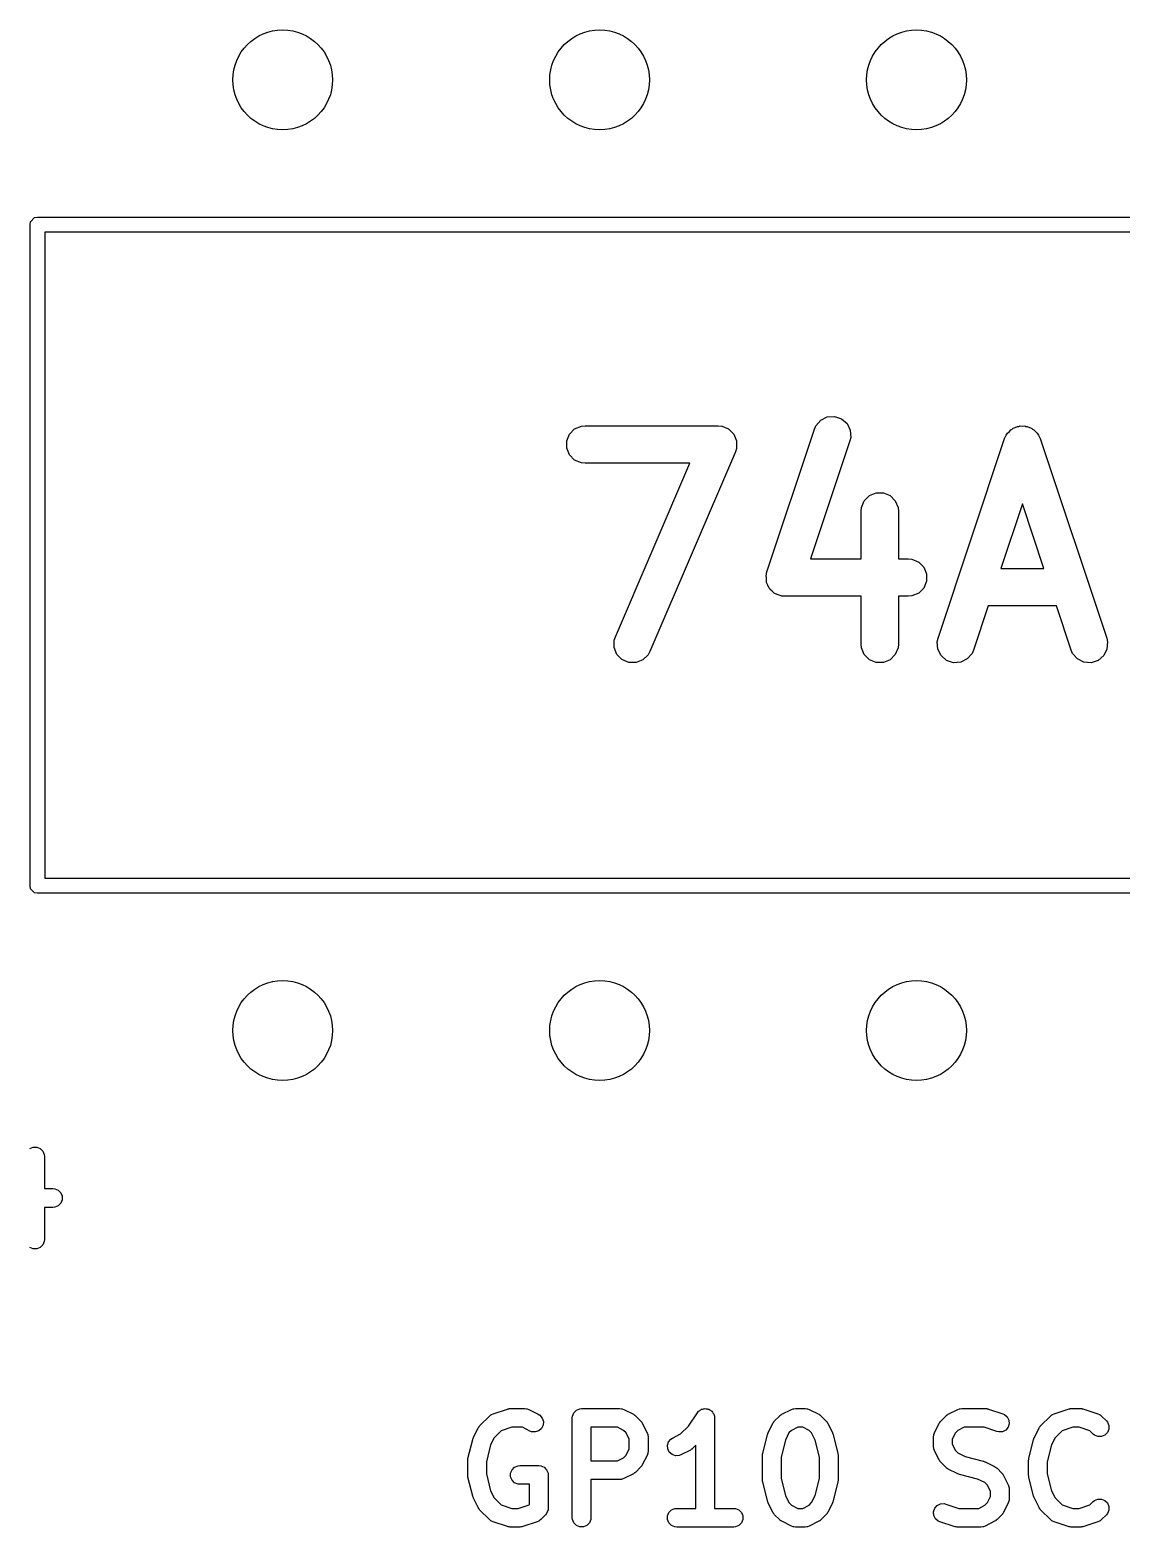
# Model space of a CAD drawing. Extents: x 90.4 to 161.7, y -143.1 to -81.8.
# Drawn here: x 96.38 to 105.13, y -108.16 to -96.16 of the extents above; entities that cross this region are included whole.
import ezdxf

# ---------------------------------------------------------------- set-up
doc = ezdxf.new("R2010")
doc.units = 0
doc.layers.add('BLACK', color=7, linetype='CONTINUOUS')

msp = doc.modelspace()

# ---------------------------------------------------------------- linework, layer by layer
at = {"layer": 'BLACK', "linetype": 'CONTINUOUS'}
for p, q in [((96.388734, -97.697357), (96.421206, -97.664885)), ((96.421206, -97.664885), (96.444167, -97.660318)), ((96.444167, -97.660318), (115.614167, -97.660318)), ((96.384167, -97.720318), (96.388734, -97.697357)), ((96.384167, -103.020318), (96.384167, -97.720318)), ((96.504167, -97.780318), (96.504167, -102.960318)), ((115.554167, -97.780318), (96.504167, -97.780318)), ((100.74916, -99.358649), (100.803232, -99.336251)), ((100.803232, -99.336251), (100.832496, -99.333369)), ((100.832496, -99.333369), (101.899163, -99.333369)), ((101.899163, -99.333369), (101.928427, -99.336251)), ((101.928427, -99.336251), (101.929288, -99.336607)), ((101.929288, -99.336607), (101.930218, -99.336619)), ((101.930218, -99.336619), (101.956279, -99.347788)), ((101.956279, -99.347788), (101.982499, -99.358649)), ((102.671146, -99.359745), (102.683135, -99.332894)), ((102.683135, -99.332894), (102.721482, -99.28868)), ((102.721482, -99.28868), (102.773829, -99.262506)), ((102.773829, -99.262506), (102.83221, -99.258357)), ((102.83221, -99.258357), (102.887734, -99.276865)), ((102.887734, -99.276865), (102.931948, -99.315213)), ((102.931948, -99.315213), (102.958122, -99.36756)), ((104.254877, -99.360077), (104.262974, -99.353055)), ((104.262974, -99.353055), (104.280815, -99.347107)), ((104.280815, -99.347107), (104.297639, -99.338696)), ((104.297639, -99.338696), (104.30833, -99.337936)), ((104.30833, -99.337936), (104.318498, -99.334547)), ((104.318498, -99.334547), (104.337258, -99.33588)), ((104.337258, -99.33588), (104.356019, -99.334547)), ((104.356019, -99.334547), (104.366186, -99.337936)), ((104.366186, -99.337936), (104.376879, -99.338696)), ((104.376879, -99.338696), (104.393702, -99.347107)), ((104.393702, -99.347107), (104.411544, -99.353055)), ((104.411544, -99.353055), (104.41964, -99.360076)), ((100.685378, -99.454105), (100.707776, -99.400033)), ((100.685378, -99.512633), (100.685378, -99.454105)), ((100.707776, -99.400033), (100.74916, -99.358649)), ((101.982499, -99.358649), (101.983157, -99.359307)), ((101.983157, -99.359307), (101.984013, -99.359674)), ((101.984013, -99.359674), (102.003803, -99.379953)), ((102.003803, -99.379953), (102.023883, -99.400033)), ((102.023883, -99.400033), (102.02424, -99.400895)), ((102.02424, -99.400895), (102.02489, -99.401561)), ((102.02489, -99.401561), (102.035408, -99.427856)), ((102.035408, -99.427856), (102.046281, -99.454105)), ((102.046281, -99.454105), (102.046281, -99.455038)), ((102.046281, -99.455038), (102.046626, -99.455901)), ((102.046626, -99.455901), (102.046281, -99.484218)), ((102.290194, -100.502602), (102.671146, -99.359745)), ((102.955751, -99.454613), (102.640609, -100.400036)), ((102.962271, -99.42594), (102.955751, -99.454613)), ((102.958122, -99.36756), (102.962271, -99.42594)), ((103.661623, -101.035935), (104.194956, -99.435935)), ((104.194956, -99.435935), (104.206945, -99.409084)), ((104.206945, -99.409084), (104.213967, -99.400987)), ((104.213967, -99.400987), (104.21876, -99.391402)), ((104.21876, -99.391402), (104.232968, -99.379078)), ((104.232968, -99.379078), (104.245292, -99.36487)), ((104.245292, -99.36487), (104.254877, -99.360077)), ((104.41964, -99.360076), (104.429226, -99.36487)), ((104.429226, -99.36487), (104.441551, -99.379081)), ((104.441551, -99.379081), (104.455758, -99.391403)), ((104.455758, -99.391403), (104.460549, -99.400986)), ((104.460549, -99.400986), (104.467573, -99.409084)), ((104.467573, -99.409084), (104.479562, -99.435935)), ((104.479562, -99.435935), (105.012895, -101.035935)), ((100.707776, -99.566705), (100.685378, -99.512633)), ((100.74916, -99.608089), (100.707776, -99.566705)), ((102.037035, -99.542457), (101.35132, -101.142457)), ((102.045913, -99.514424), (102.037035, -99.542457)), ((102.045924, -99.513494), (102.045913, -99.514424)), ((102.046281, -99.512633), (102.045924, -99.513494)), ((102.046281, -99.484218), (102.046281, -99.512633)), ((100.803232, -99.630487), (100.74916, -99.608089)), ((100.832496, -99.633369), (100.803232, -99.630487)), ((101.671682, -99.633369), (100.832496, -99.633369)), ((101.075576, -101.024281), (101.671682, -99.633369)), ((103.047283, -99.987438), (103.069681, -99.933366)), ((103.069681, -99.933366), (103.111065, -99.891982)), ((103.111065, -99.891982), (103.165137, -99.869584)), ((103.165137, -99.869584), (103.223665, -99.869584)), ((103.223665, -99.869584), (103.277737, -99.891982)), ((103.277737, -99.891982), (103.319121, -99.933366)), ((103.319121, -99.933366), (103.341519, -99.987438)), ((104.337258, -99.957709), (104.16442, -100.476226)), ((104.510097, -100.476226), (104.337258, -99.957709)), ((103.044401, -100.016702), (103.047283, -99.987438)), ((103.044401, -100.400036), (103.044401, -100.016702)), ((103.341519, -99.987438), (103.344401, -100.016702)), ((103.344401, -100.016702), (103.344401, -100.400036)), ((102.640609, -100.400036), (103.044401, -100.400036)), ((103.344401, -100.400036), (103.422973, -100.400036)), ((103.422973, -100.400036), (103.452237, -100.402918)), ((103.452237, -100.402918), (103.506309, -100.425316)), ((103.506309, -100.425316), (103.547693, -100.4667)), ((102.283674, -100.531275), (102.285378, -100.523781)), ((102.285378, -100.555251), (102.283674, -100.531275)), ((102.285378, -100.520772), (102.286895, -100.517109)), ((102.285378, -100.523781), (102.285378, -100.520772)), ((102.285378, -100.5793), (102.285378, -100.555251)), ((102.286895, -100.517109), (102.290194, -100.502602)), ((103.547693, -100.4667), (103.570091, -100.520772)), ((103.570091, -100.520772), (103.570091, -100.5793)), ((104.16442, -100.476226), (104.510097, -100.476226)), ((102.287441, -100.58428), (102.285378, -100.5793)), ((102.287823, -100.589655), (102.287441, -100.58428)), ((102.298573, -100.611156), (102.287823, -100.589655)), ((102.307776, -100.633372), (102.298573, -100.611156)), ((102.311587, -100.637183), (102.307776, -100.633372)), ((102.313997, -100.642003), (102.311587, -100.637183)), ((102.332158, -100.657754), (102.313997, -100.642003)), ((102.34916, -100.674756), (102.332158, -100.657754)), ((102.354139, -100.676818), (102.34916, -100.674756)), ((102.358211, -100.68035), (102.354139, -100.676818)), ((103.506309, -100.674756), (103.452237, -100.697154)), ((103.547693, -100.633372), (103.506309, -100.674756)), ((103.570091, -100.5793), (103.547693, -100.633372)), ((102.381017, -100.687952), (102.358211, -100.68035)), ((102.403232, -100.697154), (102.381017, -100.687952)), ((102.410883, -100.697907), (102.403232, -100.697154)), ((102.413735, -100.698858), (102.410883, -100.697907)), ((102.417684, -100.698577), (102.413735, -100.698858)), ((102.432496, -100.700036), (102.417684, -100.698577)), ((103.044401, -100.700036), (102.432496, -100.700036)), ((103.044401, -101.083369), (103.044401, -100.700036)), ((103.422973, -100.700036), (103.344401, -100.700036)), ((103.344401, -100.700036), (103.344401, -101.083369)), ((103.452237, -100.697154), (103.422973, -100.700036)), ((104.064419, -100.776226), (103.946227, -101.130803)), ((104.610098, -100.776226), (104.064419, -100.776226)), ((104.72829, -101.130803), (104.610098, -100.776226)), ((101.066698, -101.052314), (101.075576, -101.024281)), ((103.655103, -101.064608), (103.661623, -101.035935)), ((105.012895, -101.035935), (105.019414, -101.064609)), ((101.065985, -101.110837), (101.066698, -101.052314)), ((101.08772, -101.165177), (101.065985, -101.110837)), ((101.35132, -101.142457), (101.337143, -101.16822)), ((103.047283, -101.112633), (103.044401, -101.083369)), ((103.069681, -101.166705), (103.047283, -101.112633)), ((103.341519, -101.112633), (103.319121, -101.166705)), ((103.344401, -101.083369), (103.341519, -101.112633)), ((103.659252, -101.122988), (103.655103, -101.064608)), ((103.685426, -101.175336), (103.659252, -101.122988)), ((103.934239, -101.157654), (103.895892, -101.201868)), ((103.946227, -101.130803), (103.934239, -101.157654)), ((104.740278, -101.157654), (104.72829, -101.130803)), ((104.778625, -101.201868), (104.740278, -101.157654)), ((105.015265, -101.122989), (104.989091, -101.175336)), ((105.019414, -101.064609), (105.015265, -101.122989)), ((101.128597, -101.207064), (101.08772, -101.165177)), ((101.182393, -101.230119), (101.128597, -101.207064)), ((101.240916, -101.230832), (101.182393, -101.230119)), ((101.295256, -101.209097), (101.240916, -101.230832)), ((101.337143, -101.16822), (101.295256, -101.209097)), ((103.111065, -101.208089), (103.069681, -101.166705)), ((103.165137, -101.230487), (103.111065, -101.208089)), ((103.223665, -101.230487), (103.165137, -101.230487)), ((103.277737, -101.208089), (103.223665, -101.230487)), ((103.319121, -101.166705), (103.277737, -101.208089)), ((103.72964, -101.213683), (103.685426, -101.175336)), ((103.785164, -101.232191), (103.72964, -101.213683)), ((103.843544, -101.228042), (103.785164, -101.232191)), ((103.895892, -101.201868), (103.843544, -101.228042)), ((104.830972, -101.228042), (104.778625, -101.201868)), ((104.889353, -101.232192), (104.830972, -101.228042)), ((104.944877, -101.213683), (104.889353, -101.232192)), ((104.989091, -101.175336), (104.944877, -101.213683)), ((96.388734, -103.043279), (96.384167, -103.020318)), ((96.421206, -103.075751), (96.388734, -103.043279)), ((96.444167, -103.080318), (96.421206, -103.075751)), ((96.504167, -102.960318), (115.554167, -102.960318)), ((115.614167, -103.080318), (96.444167, -103.080318)), ((96.383293, -105.126753), (96.410329, -105.115554)), ((96.410329, -105.115554), (96.439593, -105.115554)), ((96.439593, -105.115554), (96.466629, -105.126753)), ((96.466629, -105.126753), (96.487321, -105.147445)), ((96.487321, -105.147445), (96.49852, -105.174481)), ((96.49852, -105.174481), (96.499961, -105.189113)), ((96.499961, -105.189113), (96.499961, -105.447446)), ((96.499961, -105.447446), (96.567818, -105.447446)), ((96.567818, -105.447446), (96.58245, -105.448887)), ((96.58245, -105.448887), (96.609486, -105.460086)), ((96.609486, -105.460086), (96.630178, -105.480778)), ((96.567818, -105.597446), (96.499961, -105.597446)), ((96.499961, -105.597446), (96.499961, -105.85578)), ((96.58245, -105.596005), (96.567818, -105.597446)), ((96.609486, -105.584806), (96.58245, -105.596005)), ((96.630178, -105.564114), (96.609486, -105.584806)), ((96.630178, -105.480778), (96.641377, -105.507814)), ((96.641377, -105.537078), (96.630178, -105.564114)), ((96.641377, -105.507814), (96.641377, -105.537078)), ((96.410329, -105.929339), (96.383293, -105.91814)), ((96.439593, -105.929339), (96.410329, -105.929339)), ((96.466629, -105.91814), (96.439593, -105.929339)), ((96.487321, -105.897448), (96.466629, -105.91814)), ((96.49852, -105.870412), (96.487321, -105.897448)), ((96.499961, -105.85578), (96.49852, -105.870412)), ((99.990121, -107.3463), (100.066311, -107.27011)), ((100.066311, -107.27011), (100.077676, -107.260782)), ((100.077676, -107.260782), (100.080168, -107.259749)), ((100.080168, -107.259749), (100.082202, -107.257986)), ((100.082202, -107.257986), (100.095627, -107.251992)), ((100.095627, -107.251992), (100.209913, -107.213897)), ((100.209913, -107.213897), (100.217166, -107.212247)), ((100.217166, -107.212247), (100.218998, -107.211489)), ((100.218998, -107.211489), (100.221652, -107.211227)), ((100.221652, -107.211227), (100.22425, -107.210637)), ((100.22425, -107.210637), (100.226224, -107.210777)), ((100.226224, -107.210777), (100.23363, -107.210048)), ((100.23363, -107.210048), (100.347916, -107.210048)), ((100.347916, -107.210048), (100.362548, -107.211489)), ((100.362548, -107.211489), (100.365037, -107.21252)), ((100.365037, -107.21252), (100.367725, -107.212711)), ((100.367725, -107.212711), (100.381457, -107.217966)), ((100.381457, -107.217966), (100.457647, -107.256061)), ((100.457647, -107.256061), (100.47009, -107.263893)), ((100.47009, -107.263893), (100.489263, -107.286001)), ((100.730059, -107.285048), (100.7315, -107.270416)), ((100.7315, -107.270416), (100.742699, -107.24338)), ((100.742699, -107.24338), (100.763391, -107.222688)), ((100.763391, -107.222688), (100.790427, -107.211489)), ((100.790427, -107.211489), (100.805059, -107.210048)), ((100.805059, -107.210048), (101.109821, -107.210048)), ((101.109821, -107.210048), (101.124453, -107.211489)), ((101.124453, -107.211489), (101.126942, -107.21252)), ((101.126942, -107.21252), (101.12963, -107.212711)), ((101.12963, -107.212711), (101.143362, -107.217966)), ((101.143362, -107.217966), (101.219552, -107.256061)), ((101.219552, -107.256061), (101.225851, -107.260025)), ((101.225851, -107.260025), (101.227679, -107.260783)), ((101.227679, -107.260783), (101.229735, -107.262471)), ((101.229735, -107.262471), (101.231995, -107.263893)), ((101.231995, -107.263893), (101.233294, -107.265391)), ((101.233294, -107.265391), (101.239044, -107.27011)), ((101.239044, -107.27011), (101.277139, -107.308205)), ((101.661058, -107.351553), (101.733131, -107.243445)), ((101.733131, -107.243445), (101.733165, -107.243402)), ((101.733165, -107.243402), (101.733175, -107.24338)), ((101.733175, -107.24338), (101.733226, -107.243328)), ((101.733226, -107.243328), (101.742447, -107.23207)), ((101.742447, -107.23207), (101.748616, -107.227938)), ((101.748616, -107.227938), (101.753867, -107.222688)), ((101.753867, -107.222688), (101.760656, -107.219875)), ((101.760656, -107.219875), (101.766762, -107.215787)), ((101.766762, -107.215787), (101.774042, -107.21433)), ((101.774042, -107.21433), (101.780903, -107.211489)), ((101.780903, -107.211489), (101.788252, -107.211489)), ((101.788252, -107.211489), (101.795457, -107.210048)), ((101.795457, -107.210048), (101.802741, -107.211489)), ((101.802741, -107.211489), (101.810167, -107.211489)), ((101.810167, -107.211489), (101.816955, -107.2143)), ((101.816955, -107.2143), (101.824164, -107.215727)), ((101.824164, -107.215727), (101.830342, -107.219846)), ((101.830342, -107.219846), (101.837203, -107.222688)), ((101.837203, -107.222688), (101.842398, -107.227883)), ((101.842398, -107.227883), (101.848513, -107.23196)), ((101.848513, -107.23196), (101.852644, -107.238129)), ((101.852644, -107.238129), (101.857895, -107.24338)), ((101.857895, -107.24338), (101.860707, -107.250169)), ((101.860707, -107.250169), (101.864796, -107.256275)), ((101.864796, -107.256275), (101.866252, -107.263555)), ((101.866252, -107.263555), (101.869094, -107.270416)), ((101.869094, -107.270416), (101.870519, -107.284894)), ((102.352026, -107.308205), (102.390121, -107.27011)), ((102.390121, -107.27011), (102.39587, -107.265391)), ((102.39587, -107.265391), (102.39717, -107.263893)), ((102.39717, -107.263893), (102.399429, -107.262471)), ((102.399429, -107.262471), (102.401486, -107.260783)), ((102.401486, -107.260783), (102.403313, -107.260025)), ((102.403313, -107.260025), (102.409613, -107.256061)), ((102.409613, -107.256061), (102.485804, -107.217966)), ((102.485804, -107.217966), (102.499536, -107.212711)), ((102.499536, -107.212711), (102.502223, -107.21252)), ((102.502223, -107.21252), (102.504713, -107.211489)), ((102.504713, -107.211489), (102.519345, -107.210048)), ((102.519345, -107.210048), (102.595535, -107.210048)), ((102.595535, -107.210048), (102.610167, -107.211489)), ((102.610167, -107.211489), (102.612656, -107.21252)), ((102.612656, -107.21252), (102.615344, -107.212711)), ((102.615344, -107.212711), (102.629076, -107.217966)), ((102.629076, -107.217966), (102.705267, -107.256061)), ((102.705267, -107.256061), (102.711566, -107.260025)), ((102.711566, -107.260025), (102.713394, -107.260783)), ((102.713394, -107.260783), (102.71545, -107.262471)), ((102.71545, -107.262471), (102.71771, -107.263893)), ((102.71771, -107.263893), (102.719009, -107.265391)), ((102.719009, -107.265391), (102.724759, -107.27011)), ((102.724759, -107.27011), (102.762854, -107.308205)), ((103.68536, -107.308205), (103.723455, -107.27011)), ((103.723455, -107.27011), (103.729204, -107.265391)), ((103.729204, -107.265391), (103.730504, -107.263893)), ((103.730504, -107.263893), (103.732763, -107.262471)), ((103.732763, -107.262471), (103.73482, -107.260783)), ((103.73482, -107.260783), (103.736647, -107.260025)), ((103.736647, -107.260025), (103.742947, -107.256061)), ((103.742947, -107.256061), (103.819137, -107.217966)), ((103.819137, -107.217966), (103.832869, -107.212711)), ((103.832869, -107.212711), (103.835556, -107.21252)), ((103.835556, -107.21252), (103.838046, -107.211489)), ((103.838046, -107.211489), (103.852678, -107.210048)), ((103.852678, -107.210048), (104.043155, -107.210048)), ((104.043155, -107.210048), (104.05056, -107.210777)), ((104.05056, -107.210777), (104.052535, -107.210637)), ((104.052535, -107.210637), (104.055132, -107.211227)), ((104.055132, -107.211227), (104.057787, -107.211489)), ((104.057787, -107.211489), (104.059618, -107.212247)), ((104.059618, -107.212247), (104.066872, -107.213897)), ((104.066872, -107.213897), (104.181157, -107.251992)), ((104.181157, -107.251992), (104.194583, -107.257986)), ((104.194583, -107.257986), (104.21669, -107.27716)), ((104.21669, -107.27716), (104.229776, -107.303333)), ((104.48536, -107.3463), (104.56155, -107.27011)), ((104.56155, -107.27011), (104.572915, -107.260782)), ((104.572915, -107.260782), (104.575407, -107.259749)), ((104.575407, -107.259749), (104.577441, -107.257986)), ((104.577441, -107.257986), (104.590866, -107.251992)), ((104.590866, -107.251992), (104.705152, -107.213897)), ((104.705152, -107.213897), (104.712405, -107.212247)), ((104.712405, -107.212247), (104.714237, -107.211489)), ((104.714237, -107.211489), (104.716891, -107.211227)), ((104.716891, -107.211227), (104.719489, -107.210637)), ((104.719489, -107.210637), (104.721463, -107.210777)), ((104.721463, -107.210777), (104.728869, -107.210048)), ((104.728869, -107.210048), (104.80506, -107.210048)), ((104.80506, -107.210048), (104.812465, -107.210777)), ((104.812465, -107.210777), (104.81444, -107.210637)), ((104.81444, -107.210637), (104.817037, -107.211227)), ((104.817037, -107.211227), (104.819692, -107.211489)), ((104.819692, -107.211489), (104.821523, -107.212247)), ((104.821523, -107.212247), (104.828777, -107.213897)), ((104.828777, -107.213897), (104.943062, -107.251992)), ((104.943062, -107.251992), (104.956488, -107.257986)), ((104.956488, -107.257986), (104.958523, -107.259751)), ((104.958523, -107.259751), (104.961012, -107.260782)), ((104.961012, -107.260782), (104.972377, -107.270109)), ((104.972377, -107.270109), (105.010473, -107.308204)), ((99.937977, -107.441983), (99.976072, -107.365792)), ((99.976072, -107.365792), (99.980036, -107.359492)), ((99.980036, -107.359492), (99.980794, -107.357665)), ((99.980794, -107.357665), (99.982482, -107.355608)), ((99.982482, -107.355608), (99.983904, -107.353349)), ((99.983904, -107.353349), (99.985402, -107.352049)), ((99.985402, -107.352049), (99.990121, -107.3463)), ((100.159857, -107.388695), (100.104793, -107.443759)), ((100.2458, -107.360048), (100.159857, -107.388695)), ((100.330211, -107.360048), (100.2458, -107.360048)), ((100.390565, -107.390225), (100.330211, -107.360048)), ((100.404297, -107.39548), (100.390565, -107.390225)), ((100.433487, -107.397554), (100.404297, -107.39548)), ((100.461248, -107.3883), (100.433487, -107.397554)), ((100.483356, -107.369127), (100.461248, -107.3883)), ((100.496443, -107.342952), (100.483356, -107.369127)), ((100.489263, -107.286001), (100.498517, -107.313762)), ((100.498517, -107.313762), (100.496443, -107.342952)), ((100.730059, -108.085048), (100.730059, -107.285048)), ((101.092116, -107.360048), (100.880059, -107.360048)), ((100.880059, -107.360048), (100.880059, -107.629095)), ((101.141584, -107.384782), (101.092116, -107.360048)), ((101.162467, -107.405665), (101.141584, -107.384782)), ((101.277139, -107.308205), (101.281859, -107.313957)), ((101.281859, -107.313957), (101.283355, -107.315254)), ((101.283355, -107.315254), (101.284774, -107.317508)), ((101.284774, -107.317508), (101.286466, -107.31957)), ((101.286466, -107.31957), (101.287224, -107.3214)), ((101.287224, -107.3214), (101.291188, -107.327697)), ((101.291188, -107.327697), (101.329284, -107.403887)), ((101.598726, -107.413884), (101.661058, -107.351553)), ((101.870519, -107.284894), (101.870535, -107.28497)), ((101.870535, -107.28497), (101.870529, -107.284995)), ((101.870529, -107.284995), (101.870535, -107.285048)), ((101.870535, -107.285048), (101.870535, -108.010048)), ((102.299882, -107.403888), (102.337977, -107.327697)), ((102.337977, -107.327697), (102.341941, -107.321397)), ((102.341941, -107.321397), (102.342699, -107.31957)), ((102.342699, -107.31957), (102.344387, -107.317513)), ((102.344387, -107.317513), (102.345809, -107.315254)), ((102.345809, -107.315254), (102.347307, -107.313954)), ((102.347307, -107.313954), (102.352026, -107.308205)), ((102.48758, -107.384782), (102.466698, -107.405664)), ((102.53705, -107.360048), (102.48758, -107.384782)), ((102.57783, -107.360048), (102.53705, -107.360048)), ((102.627299, -107.384782), (102.57783, -107.360048)), ((102.648181, -107.405664), (102.627299, -107.384782)), ((102.762854, -107.308205), (102.767572, -107.313954)), ((102.767572, -107.313954), (102.769071, -107.315254)), ((102.769071, -107.315254), (102.770492, -107.317513)), ((102.770492, -107.317513), (102.772181, -107.31957)), ((102.772181, -107.31957), (102.772938, -107.321397)), ((102.772938, -107.321397), (102.776903, -107.327697)), ((102.776903, -107.327697), (102.814998, -107.403888)), ((103.633215, -107.403888), (103.671311, -107.327697)), ((103.671311, -107.327697), (103.675274, -107.3214)), ((103.675274, -107.3214), (103.676033, -107.31957)), ((103.676033, -107.31957), (103.677724, -107.317508)), ((103.677724, -107.317508), (103.679144, -107.315254)), ((103.679144, -107.315254), (103.680639, -107.313957)), ((103.680639, -107.313957), (103.68536, -107.308205)), ((103.820915, -107.384782), (103.800032, -107.405664)), ((103.870383, -107.360048), (103.820915, -107.384782)), ((104.030985, -107.360048), (103.870383, -107.360048)), ((104.133723, -107.394294), (104.030985, -107.360048)), ((104.14806, -107.397554), (104.133723, -107.394294)), ((104.17725, -107.395479), (104.14806, -107.397554)), ((104.203423, -107.382393), (104.17725, -107.395479)), ((104.222597, -107.360286), (104.203423, -107.382393)), ((104.231851, -107.332523), (104.222597, -107.360286)), ((104.229776, -107.303333), (104.231851, -107.332523)), ((104.433216, -107.441983), (104.471311, -107.365792)), ((104.471311, -107.365792), (104.475275, -107.359492)), ((104.475275, -107.359492), (104.476033, -107.357665)), ((104.476033, -107.357665), (104.477721, -107.355608)), ((104.477721, -107.355608), (104.479143, -107.353349)), ((104.479143, -107.353349), (104.480641, -107.352049)), ((104.480641, -107.352049), (104.48536, -107.3463)), ((104.655096, -107.388695), (104.600032, -107.443759)), ((104.741039, -107.360048), (104.655096, -107.388695)), ((104.79289, -107.360048), (104.741039, -107.360048)), ((104.878831, -107.388695), (104.79289, -107.360048)), ((104.904409, -107.414272), (104.878831, -107.388695)), ((105.010473, -107.308204), (105.019801, -107.319569)), ((105.019801, -107.319569), (105.031, -107.346605)), ((105.031, -107.375868), (105.019802, -107.402905)), ((105.031, -107.346605), (105.031, -107.375868)), ((99.894202, -107.609714), (99.932298, -107.457333)), ((99.932298, -107.457333), (99.932683, -107.456253)), ((99.932683, -107.456253), (99.932722, -107.455715)), ((99.932722, -107.455715), (99.935046, -107.449639)), ((99.935046, -107.449639), (99.937245, -107.443488)), ((99.937245, -107.443488), (99.937567, -107.443052)), ((99.937567, -107.443052), (99.937977, -107.441983)), ((100.075823, -107.501699), (100.041963, -107.63714)), ((100.104793, -107.443759), (100.075823, -107.501699)), ((101.187202, -107.455134), (101.162467, -107.405665)), ((101.187202, -107.534008), (101.187202, -107.455134)), ((101.329284, -107.403887), (101.334539, -107.417619)), ((101.334539, -107.417619), (101.33473, -107.420308)), ((101.33473, -107.420308), (101.335761, -107.422797)), ((101.335761, -107.422797), (101.337202, -107.437429)), ((101.337202, -107.437429), (101.337202, -107.551714)), ((101.492552, -107.504238), (101.501806, -107.476477)), ((101.494626, -107.533428), (101.492552, -107.504238)), ((101.501806, -107.476477), (101.520979, -107.454369)), ((101.520979, -107.454369), (101.533422, -107.446537)), ((101.533422, -107.446537), (101.598726, -107.413884)), ((101.720535, -107.504208), (101.696187, -107.528557)), ((101.720535, -108.010048), (101.720535, -107.504208)), ((102.256107, -107.571619), (102.294203, -107.419238)), ((102.294203, -107.419238), (102.294588, -107.418158)), ((102.294588, -107.418158), (102.294627, -107.41762)), ((102.294627, -107.41762), (102.296951, -107.411544)), ((102.296951, -107.411544), (102.29915, -107.405393)), ((102.29915, -107.405393), (102.299472, -107.404957)), ((102.299472, -107.404957), (102.299882, -107.403888)), ((102.437728, -107.463604), (102.403868, -107.599045)), ((102.466698, -107.405664), (102.437728, -107.463604)), ((102.677151, -107.463604), (102.648181, -107.405664)), ((102.711011, -107.599043), (102.677151, -107.463604)), ((102.814998, -107.403888), (102.815407, -107.404957)), ((102.815407, -107.404957), (102.81573, -107.405393)), ((102.81573, -107.405393), (102.817925, -107.411538)), ((102.817925, -107.411538), (102.820253, -107.41762)), ((102.820253, -107.41762), (102.820291, -107.418159)), ((102.820291, -107.418159), (102.820677, -107.419239)), ((102.820677, -107.419239), (102.858772, -107.57162)), ((103.625297, -107.437429), (103.626738, -107.422797)), ((103.625297, -107.513619), (103.625297, -107.437429)), ((103.626738, -107.528251), (103.625297, -107.513619)), ((103.626738, -107.422797), (103.627768, -107.420308)), ((103.627768, -107.420308), (103.62796, -107.417619)), ((103.62796, -107.417619), (103.633215, -107.403888)), ((103.800032, -107.405664), (103.775297, -107.455134)), ((103.775297, -107.455134), (103.775297, -107.495913)), ((103.775297, -107.495913), (103.800032, -107.545383)), ((104.389441, -107.609714), (104.427537, -107.457333)), ((104.427537, -107.457333), (104.427922, -107.456253)), ((104.427922, -107.456253), (104.427961, -107.455715)), ((104.427961, -107.455715), (104.430285, -107.449639)), ((104.430285, -107.449639), (104.432484, -107.443488)), ((104.432484, -107.443488), (104.432806, -107.443052)), ((104.432806, -107.443052), (104.433216, -107.441983)), ((104.571062, -107.501699), (104.537202, -107.63714)), ((104.600032, -107.443759), (104.571062, -107.501699)), ((104.915774, -107.423599), (104.904409, -107.414272)), ((104.94281, -107.434797), (104.915774, -107.423599)), ((104.972073, -107.434797), (104.94281, -107.434797)), ((104.999109, -107.423598), (104.972073, -107.434797)), ((105.019802, -107.402905), (104.999109, -107.423598)), ((99.891963, -107.627905), (99.892214, -107.625351)), ((99.891963, -107.742191), (99.891963, -107.627905)), ((99.892052, -107.624259), (99.892861, -107.618784)), ((99.892214, -107.625351), (99.892052, -107.624259)), ((99.892861, -107.618784), (99.893404, -107.613273)), ((99.893404, -107.613273), (99.893826, -107.612252)), ((99.893826, -107.612252), (99.894202, -107.609714)), ((100.041963, -107.63714), (100.041963, -107.732955)), ((100.880059, -107.629095), (101.092116, -107.629095)), ((101.092116, -107.629095), (101.141584, -107.604361)), ((101.141584, -107.604361), (101.162467, -107.583477)), ((101.162467, -107.583477), (101.187202, -107.534008)), ((101.329284, -107.585256), (101.291188, -107.661446)), ((101.334539, -107.571524), (101.329284, -107.585256)), ((101.33473, -107.568834), (101.334539, -107.571524)), ((101.335761, -107.566346), (101.33473, -107.568834)), ((101.337202, -107.551714), (101.335761, -107.566346)), ((101.507713, -107.559603), (101.494626, -107.533428)), ((101.529821, -107.578776), (101.507713, -107.559603)), ((101.557582, -107.58803), (101.529821, -107.578776)), ((101.586772, -107.585956), (101.557582, -107.58803)), ((101.600504, -107.580701), (101.586772, -107.585956)), ((101.676695, -107.542606), (101.600504, -107.580701)), ((101.682994, -107.538641), (101.676695, -107.542606)), ((101.684822, -107.537884), (101.682994, -107.538641)), ((101.686878, -107.536195), (101.684822, -107.537884)), ((101.689138, -107.534774), (101.686878, -107.536195)), ((101.690437, -107.533275), (101.689138, -107.534774)), ((101.696187, -107.528557), (101.690437, -107.533275)), ((102.253868, -107.58981), (102.254119, -107.587256)), ((102.253868, -107.780286), (102.253868, -107.58981)), ((102.253957, -107.586164), (102.254766, -107.580689)), ((102.254119, -107.587256), (102.253957, -107.586164)), ((102.254766, -107.580689), (102.255309, -107.575178)), ((102.255309, -107.575178), (102.255731, -107.574157)), ((102.255731, -107.574157), (102.256107, -107.571619)), ((102.403868, -107.599045), (102.403868, -107.77105)), ((102.711011, -107.771052), (102.711011, -107.599043)), ((102.858772, -107.57162), (102.859147, -107.574157)), ((102.859147, -107.574157), (102.85957, -107.575178)), ((102.85957, -107.575178), (102.860111, -107.58068)), ((102.860111, -107.58068), (102.860923, -107.586165)), ((102.860923, -107.586165), (102.860759, -107.58726)), ((102.860759, -107.58726), (102.861011, -107.58981)), ((102.861011, -107.58981), (102.861011, -107.780286)), ((103.627768, -107.530739), (103.626738, -107.528251)), ((103.62796, -107.533429), (103.627768, -107.530739)), ((103.633215, -107.54716), (103.62796, -107.533429)), ((103.671311, -107.623351), (103.633215, -107.54716)), ((103.675274, -107.629647), (103.671311, -107.623351)), ((103.676033, -107.631478), (103.675274, -107.629647)), ((103.677724, -107.633539), (103.676033, -107.631478)), ((103.679144, -107.635794), (103.677724, -107.633539)), ((103.680639, -107.63709), (103.679144, -107.635794)), ((103.68536, -107.642843), (103.680639, -107.63709)), ((103.800032, -107.545383), (103.820915, -107.566266)), ((103.820915, -107.566266), (103.878853, -107.595235)), ((103.878853, -107.595235), (104.023249, -107.631334)), ((104.023249, -107.631334), (104.024328, -107.631719)), ((104.024328, -107.631719), (104.024869, -107.631758)), ((104.024869, -107.631758), (104.030958, -107.634088)), ((104.030958, -107.634088), (104.037095, -107.636281)), ((104.037095, -107.636281), (104.03753, -107.636603)), ((104.03753, -107.636603), (104.0386, -107.637013)), ((104.0386, -107.637013), (104.114791, -107.675109)), ((104.387202, -107.627905), (104.387453, -107.625351)), ((104.387202, -107.742191), (104.387202, -107.627905)), ((104.387291, -107.624259), (104.3881, -107.618784)), ((104.387453, -107.625351), (104.387291, -107.624259)), ((104.3881, -107.618784), (104.388643, -107.613273)), ((104.388643, -107.613273), (104.389065, -107.612252)), ((104.389065, -107.612252), (104.389441, -107.609714)), ((104.537202, -107.63714), (104.537202, -107.732955)), ((99.892214, -107.744744), (99.891963, -107.742191)), ((99.892052, -107.745837), (99.892214, -107.744744)), ((99.892861, -107.751311), (99.892052, -107.745837)), ((99.893404, -107.756823), (99.892861, -107.751311)), ((99.893826, -107.757843), (99.893404, -107.756823)), ((100.041963, -107.732955), (100.075823, -107.868395)), ((100.236262, -107.727559), (100.247461, -107.700523)), ((100.236262, -107.756823), (100.236262, -107.727559)), ((100.247461, -107.783859), (100.236262, -107.756823)), ((100.247461, -107.700523), (100.268153, -107.679831)), ((100.268153, -107.679831), (100.295189, -107.668632)), ((100.295189, -107.668632), (100.309821, -107.667191)), ((100.309821, -107.667191), (100.462202, -107.667191)), ((100.462202, -107.667191), (100.476834, -107.668632)), ((100.476834, -107.668632), (100.50387, -107.679831)), ((100.50387, -107.679831), (100.524562, -107.700523)), ((100.524562, -107.700523), (100.535761, -107.727559)), ((100.535761, -107.727559), (100.537202, -107.742191)), ((100.537202, -107.742191), (100.537202, -108.008857)), ((101.219552, -107.733082), (101.143362, -107.771177)), ((101.225851, -107.729117), (101.219552, -107.733082)), ((101.227679, -107.72836), (101.225851, -107.729117)), ((101.229735, -107.726671), (101.227679, -107.72836)), ((101.231995, -107.72525), (101.229735, -107.726671)), ((101.233294, -107.723751), (101.231995, -107.72525)), ((101.239044, -107.719033), (101.233294, -107.723751)), ((101.277139, -107.680938), (101.239044, -107.719033)), ((101.281859, -107.675185), (101.277139, -107.680938)), ((101.283355, -107.673889), (101.281859, -107.675185)), ((101.284774, -107.671634), (101.283355, -107.673889)), ((101.286466, -107.669573), (101.284774, -107.671634)), ((101.287224, -107.667742), (101.286466, -107.669573)), ((101.291188, -107.661446), (101.287224, -107.667742)), ((103.723455, -107.680938), (103.68536, -107.642843)), ((103.729204, -107.685656), (103.723455, -107.680938)), ((103.730504, -107.687155), (103.729204, -107.685656)), ((103.732763, -107.688576), (103.730504, -107.687155)), ((103.73482, -107.690265), (103.732763, -107.688576)), ((103.736647, -107.691022), (103.73482, -107.690265)), ((103.742947, -107.694987), (103.736647, -107.691022)), ((103.819137, -107.733082), (103.742947, -107.694987)), ((103.820206, -107.733491), (103.819137, -107.733082)), ((103.820642, -107.733814), (103.820206, -107.733491)), ((103.826787, -107.736009), (103.820642, -107.733814)), ((103.832869, -107.738337), (103.826787, -107.736009)), ((103.833408, -107.738375), (103.832869, -107.738337)), ((103.834488, -107.738761), (103.833408, -107.738375)), ((103.978882, -107.774859), (103.834488, -107.738761)), ((104.114791, -107.675109), (104.121087, -107.679072)), ((104.121087, -107.679072), (104.122918, -107.679831)), ((104.122918, -107.679831), (104.124979, -107.681522)), ((104.124979, -107.681522), (104.127234, -107.682942)), ((104.127234, -107.682942), (104.12853, -107.684437)), ((104.12853, -107.684437), (104.134283, -107.689158)), ((104.134283, -107.689158), (104.172378, -107.727253)), ((104.172378, -107.727253), (104.177096, -107.733002)), ((104.177096, -107.733002), (104.178595, -107.734302)), ((104.178595, -107.734302), (104.180016, -107.736561)), ((104.180016, -107.736561), (104.181705, -107.738618)), ((104.181705, -107.738618), (104.182462, -107.740445)), ((104.182462, -107.740445), (104.186427, -107.746745)), ((104.186427, -107.746745), (104.224522, -107.822935)), ((104.387453, -107.744744), (104.387202, -107.742191)), ((104.387291, -107.745837), (104.387453, -107.744744)), ((104.3881, -107.751311), (104.387291, -107.745837)), ((104.388643, -107.756823), (104.3881, -107.751311)), ((104.389065, -107.757843), (104.388643, -107.756823)), ((104.537202, -107.732955), (104.571062, -107.868395)), ((99.894202, -107.760382), (99.893826, -107.757843)), ((99.932298, -107.912763), (99.894202, -107.760382)), ((100.075823, -107.868395), (100.104793, -107.926335)), ((100.268153, -107.804551), (100.247461, -107.783859)), ((100.295189, -107.81575), (100.268153, -107.804551)), ((100.309821, -107.817191), (100.295189, -107.81575)), ((100.387202, -107.817191), (100.309821, -107.817191)), ((100.387202, -107.977791), (100.387202, -107.817191)), ((101.109821, -107.779095), (100.880059, -107.779095)), ((100.880059, -107.779095), (100.880059, -108.085048)), ((101.124453, -107.777654), (101.109821, -107.779095)), ((101.126942, -107.776622), (101.124453, -107.777654)), ((101.12963, -107.776432), (101.126942, -107.776622)), ((101.143362, -107.771177), (101.12963, -107.776432)), ((102.254119, -107.782839), (102.253868, -107.780286)), ((102.253957, -107.783932), (102.254119, -107.782839)), ((102.254766, -107.789406), (102.253957, -107.783932)), ((102.255309, -107.794918), (102.254766, -107.789406)), ((102.255731, -107.795938), (102.255309, -107.794918)), ((102.256107, -107.798477), (102.255731, -107.795938)), ((102.294203, -107.950858), (102.256107, -107.798477)), ((102.403868, -107.77105), (102.437728, -107.90649)), ((102.677151, -107.906491), (102.711011, -107.771052)), ((102.858772, -107.798476), (102.820677, -107.950857)), ((102.859147, -107.795938), (102.858772, -107.798476)), ((102.85957, -107.794918), (102.859147, -107.795938)), ((102.860111, -107.789415), (102.85957, -107.794918)), ((102.860923, -107.783931), (102.860111, -107.789415)), ((102.861011, -107.780286), (102.860759, -107.782835)), ((102.860759, -107.782835), (102.860923, -107.783931)), ((104.036823, -107.80383), (103.978882, -107.774859)), ((104.057706, -107.824713), (104.036823, -107.80383)), ((104.08244, -107.874181), (104.057706, -107.824713)), ((104.08244, -107.914962), (104.08244, -107.874181)), ((104.224522, -107.822935), (104.229777, -107.836667)), ((104.229777, -107.836667), (104.229967, -107.839354)), ((104.229967, -107.839354), (104.230999, -107.841844)), ((104.230999, -107.841844), (104.23244, -107.856476)), ((104.23244, -107.856476), (104.23244, -107.932667)), ((104.389441, -107.760382), (104.389065, -107.757843)), ((104.427537, -107.912763), (104.389441, -107.760382)), ((104.571062, -107.868395), (104.600032, -107.926335)), ((99.932683, -107.913842), (99.932298, -107.912763)), ((99.932722, -107.914381), (99.932683, -107.913842)), ((99.935046, -107.920456), (99.932722, -107.914381)), ((99.937245, -107.926608), (99.935046, -107.920456)), ((99.937567, -107.927043), (99.937245, -107.926608)), ((99.937977, -107.928113), (99.937567, -107.927043)), ((99.976072, -108.004303), (99.937977, -107.928113)), ((100.104793, -107.926335), (100.159858, -107.981401)), ((100.159858, -107.981401), (100.2458, -108.010048)), ((100.297651, -108.010048), (100.383592, -107.981401)), ((100.383592, -107.981401), (100.387202, -107.977791)), ((102.294588, -107.951937), (102.294203, -107.950858)), ((102.294627, -107.952476), (102.294588, -107.951937)), ((102.296951, -107.958551), (102.294627, -107.952476)), ((102.29915, -107.964703), (102.296951, -107.958551)), ((102.299472, -107.965138), (102.29915, -107.964703)), ((102.299882, -107.966208), (102.299472, -107.965138)), ((102.337977, -108.042398), (102.299882, -107.966208)), ((102.437728, -107.90649), (102.466698, -107.96443)), ((102.466698, -107.96443), (102.487581, -107.985314)), ((102.487581, -107.985314), (102.53705, -108.010048)), ((102.57783, -108.010048), (102.627298, -107.985314)), ((102.627298, -107.985314), (102.648181, -107.96443)), ((102.648181, -107.96443), (102.677151, -107.906491)), ((102.814998, -107.966208), (102.776903, -108.042398)), ((102.815407, -107.965138), (102.814998, -107.966208)), ((102.81573, -107.964703), (102.815407, -107.965138)), ((102.817925, -107.958557), (102.81573, -107.964703)), ((102.820253, -107.952476), (102.817925, -107.958557)), ((102.820291, -107.951936), (102.820253, -107.952476)), ((102.820677, -107.950857), (102.820291, -107.951936)), ((103.63514, -108.009811), (103.654314, -107.987703)), ((103.654314, -107.987703), (103.680487, -107.974617)), ((103.680487, -107.974617), (103.709677, -107.972542)), ((103.709677, -107.972542), (103.724014, -107.975802)), ((103.724014, -107.975802), (103.826753, -108.010048)), ((103.987354, -108.010048), (104.036822, -107.985314)), ((104.036822, -107.985314), (104.057705, -107.96443)), ((104.057705, -107.96443), (104.08244, -107.914962)), ((104.224522, -107.966208), (104.186427, -108.042398)), ((104.229777, -107.952476), (104.224522, -107.966208)), ((104.229967, -107.949788), (104.229777, -107.952476)), ((104.230999, -107.947299), (104.229967, -107.949788)), ((104.23244, -107.932667), (104.230999, -107.947299)), ((104.427922, -107.913842), (104.427537, -107.912763)), ((104.427961, -107.914381), (104.427922, -107.913842)), ((104.430285, -107.920456), (104.427961, -107.914381)), ((104.432484, -107.926608), (104.430285, -107.920456)), ((104.432806, -107.927043), (104.432484, -107.926608)), ((104.433216, -107.928113), (104.432806, -107.927043)), ((104.471311, -108.004303), (104.433216, -107.928113)), ((104.600032, -107.926335), (104.655097, -107.981401)), ((104.655097, -107.981401), (104.741039, -108.010048)), ((104.79289, -108.010048), (104.878831, -107.981401)), ((104.878831, -107.981401), (104.904408, -107.955824)), ((104.904408, -107.955824), (104.915773, -107.946496)), ((104.915773, -107.946496), (104.94281, -107.935298)), ((104.94281, -107.935298), (104.972073, -107.935298)), ((104.972073, -107.935298), (104.999109, -107.946496)), ((104.999109, -107.946496), (105.019802, -107.967189)), ((105.019802, -107.967189), (105.031, -107.994225)), ((105.031, -107.994225), (105.031, -108.023488)), ((99.980035, -108.010599), (99.976072, -108.004303)), ((99.980793, -108.012429), (99.980035, -108.010599)), ((99.982482, -108.014487), (99.980793, -108.012429)), ((99.983904, -108.016746), (99.982482, -108.014487)), ((99.985402, -108.018045), (99.983904, -108.016746)), ((99.990121, -108.023795), (99.985402, -108.018045)), ((100.066311, -108.099986), (99.990121, -108.023795)), ((100.077676, -108.109313), (100.066311, -108.099986)), ((100.080166, -108.110344), (100.077676, -108.109313)), ((100.082202, -108.11211), (100.080166, -108.110344)), ((100.095627, -108.118104), (100.082202, -108.11211)), ((100.2458, -108.010048), (100.297651, -108.010048)), ((100.461249, -108.11211), (100.447823, -108.118104)), ((100.463285, -108.110343), (100.461249, -108.11211)), ((100.465774, -108.109313), (100.463285, -108.110343)), ((100.477139, -108.099986), (100.465774, -108.109313)), ((100.515235, -108.06189), (100.477139, -108.099986)), ((100.524563, -108.050525), (100.515235, -108.06189)), ((100.534247, -108.027144), (100.524563, -108.050525)), ((100.535761, -108.023489), (100.534247, -108.027144)), ((100.537202, -108.008857), (100.535761, -108.023489)), ((100.7315, -108.09968), (100.730059, -108.085048)), ((100.742699, -108.126716), (100.7315, -108.09968)), ((100.878618, -108.09968), (100.867419, -108.126716)), ((100.880059, -108.085048), (100.878618, -108.09968)), ((101.493404, -108.070416), (101.504603, -108.04338)), ((101.493404, -108.09968), (101.493404, -108.070416)), ((101.504603, -108.126716), (101.493404, -108.09968)), ((101.504603, -108.04338), (101.525295, -108.022688)), ((101.525295, -108.022688), (101.552331, -108.011489)), ((101.552331, -108.011489), (101.566963, -108.010048)), ((101.566963, -108.010048), (101.720535, -108.010048)), ((101.870535, -108.010048), (102.024106, -108.010048)), ((102.024106, -108.010048), (102.038738, -108.011489)), ((102.038738, -108.011489), (102.065774, -108.022688)), ((102.065774, -108.022688), (102.086466, -108.04338)), ((102.086466, -108.04338), (102.097665, -108.070416)), ((102.097665, -108.09968), (102.086466, -108.126716)), ((102.097665, -108.070416), (102.097665, -108.09968)), ((102.34194, -108.048694), (102.337977, -108.042398)), ((102.342698, -108.050524), (102.34194, -108.048694)), ((102.344387, -108.052582), (102.342698, -108.050524)), ((102.345809, -108.054841), (102.344387, -108.052582)), ((102.347307, -108.05614), (102.345809, -108.054841)), ((102.352025, -108.061889), (102.347307, -108.05614)), ((102.39012, -108.099985), (102.352025, -108.061889)), ((102.395871, -108.104705), (102.39012, -108.099985)), ((102.39717, -108.106203), (102.395871, -108.104705)), ((102.399425, -108.107622), (102.39717, -108.106203)), ((102.401485, -108.109313), (102.399425, -108.107622)), ((102.403315, -108.110071), (102.401485, -108.109313)), ((102.409613, -108.114035), (102.403315, -108.110071)), ((102.485804, -108.15213), (102.409613, -108.114035)), ((102.53705, -108.010048), (102.57783, -108.010048)), ((102.705267, -108.114035), (102.629076, -108.15213)), ((102.711566, -108.11007), (102.705267, -108.114035)), ((102.713394, -108.109313), (102.711566, -108.11007)), ((102.71545, -108.107625), (102.713394, -108.109313)), ((102.71771, -108.106203), (102.71545, -108.107625)), ((102.71901, -108.104703), (102.71771, -108.106203)), ((102.72476, -108.099985), (102.71901, -108.104703)), ((102.762855, -108.061889), (102.72476, -108.099985)), ((102.767572, -108.05614), (102.762855, -108.061889)), ((102.769071, -108.054841), (102.767572, -108.05614)), ((102.770492, -108.052582), (102.769071, -108.054841)), ((102.772182, -108.050524), (102.770492, -108.052582)), ((102.772939, -108.048694), (102.772182, -108.050524)), ((102.776903, -108.042398), (102.772939, -108.048694)), ((103.625886, -108.037573), (103.63514, -108.009811)), ((103.627961, -108.066763), (103.625886, -108.037573)), ((103.641047, -108.092936), (103.627961, -108.066763)), ((103.663155, -108.11211), (103.641047, -108.092936)), ((103.67658, -108.118104), (103.663155, -108.11211)), ((103.826753, -108.010048), (103.987354, -108.010048)), ((104.114791, -108.114035), (104.0386, -108.15213)), ((104.12109, -108.11007), (104.114791, -108.114035)), ((104.122918, -108.109313), (104.12109, -108.11007)), ((104.124974, -108.107625), (104.122918, -108.109313)), ((104.127234, -108.106203), (104.124974, -108.107625)), ((104.128534, -108.104703), (104.127234, -108.106203)), ((104.134284, -108.099985), (104.128534, -108.104703)), ((104.172379, -108.061889), (104.134284, -108.099985)), ((104.177096, -108.05614), (104.172379, -108.061889)), ((104.178595, -108.054841), (104.177096, -108.05614)), ((104.180016, -108.052582), (104.178595, -108.054841)), ((104.181706, -108.050524), (104.180016, -108.052582)), ((104.182463, -108.048694), (104.181706, -108.050524)), ((104.186427, -108.042398), (104.182463, -108.048694)), ((104.475274, -108.010599), (104.471311, -108.004303)), ((104.476032, -108.012429), (104.475274, -108.010599)), ((104.477721, -108.014487), (104.476032, -108.012429)), ((104.479143, -108.016746), (104.477721, -108.014487)), ((104.480641, -108.018045), (104.479143, -108.016746)), ((104.48536, -108.023795), (104.480641, -108.018045)), ((104.56155, -108.099986), (104.48536, -108.023795)), ((104.572915, -108.109313), (104.56155, -108.099986)), ((104.575405, -108.110344), (104.572915, -108.109313)), ((104.577441, -108.11211), (104.575405, -108.110344)), ((104.590866, -108.118104), (104.577441, -108.11211)), ((104.741039, -108.010048), (104.79289, -108.010048)), ((104.956488, -108.11211), (104.943062, -108.118104)), ((104.958524, -108.110343), (104.956488, -108.11211)), ((104.961013, -108.109313), (104.958524, -108.110343)), ((104.972378, -108.099986), (104.961013, -108.109313)), ((105.010474, -108.06189), (104.972378, -108.099986)), ((105.019802, -108.050525), (105.010474, -108.06189)), ((105.031, -108.023488), (105.019802, -108.050525)), ((100.209913, -108.156199), (100.095627, -108.118104)), ((100.217166, -108.157848), (100.209913, -108.156199)), ((100.218998, -108.158607), (100.217166, -108.157848)), ((100.221652, -108.158868), (100.218998, -108.158607)), ((100.22425, -108.159459), (100.221652, -108.158868)), ((100.226224, -108.159318), (100.22425, -108.159459)), ((100.23363, -108.160048), (100.226224, -108.159318)), ((100.309821, -108.160048), (100.23363, -108.160048)), ((100.317226, -108.159318), (100.309821, -108.160048)), ((100.319201, -108.159459), (100.317226, -108.159318)), ((100.321798, -108.158868), (100.319201, -108.159459)), ((100.324453, -108.158607), (100.321798, -108.158868)), ((100.326284, -108.157848), (100.324453, -108.158607)), ((100.333538, -108.156199), (100.326284, -108.157848)), ((100.447823, -108.118104), (100.333538, -108.156199)), ((100.763391, -108.147408), (100.742699, -108.126716)), ((100.790427, -108.158607), (100.763391, -108.147408)), ((100.819691, -108.158607), (100.790427, -108.158607)), ((100.846727, -108.147408), (100.819691, -108.158607)), ((100.867419, -108.126716), (100.846727, -108.147408)), ((101.525295, -108.147408), (101.504603, -108.126716)), ((101.552331, -108.158607), (101.525295, -108.147408)), ((101.566963, -108.160048), (101.552331, -108.158607)), ((102.024106, -108.160048), (101.566963, -108.160048)), ((102.038738, -108.158607), (102.024106, -108.160048)), ((102.065774, -108.147408), (102.038738, -108.158607)), ((102.086466, -108.126716), (102.065774, -108.147408)), ((102.499536, -108.157385), (102.485804, -108.15213)), ((102.502223, -108.157575), (102.499536, -108.157385)), ((102.504713, -108.158607), (102.502223, -108.157575)), ((102.519345, -108.160048), (102.504713, -108.158607)), ((102.595535, -108.160048), (102.519345, -108.160048)), ((102.610167, -108.158607), (102.595535, -108.160048)), ((102.612656, -108.157575), (102.610167, -108.158607)), ((102.615344, -108.157385), (102.612656, -108.157575)), ((102.629076, -108.15213), (102.615344, -108.157385)), ((103.790866, -108.156199), (103.67658, -108.118104)), ((103.798119, -108.157848), (103.790866, -108.156199)), ((103.799951, -108.158607), (103.798119, -108.157848)), ((103.802605, -108.158868), (103.799951, -108.158607)), ((103.805203, -108.159459), (103.802605, -108.158868)), ((103.807177, -108.159318), (103.805203, -108.159459)), ((103.814583, -108.160048), (103.807177, -108.159318)), ((104.005059, -108.160048), (103.814583, -108.160048)), ((104.019691, -108.158607), (104.005059, -108.160048)), ((104.02218, -108.157575), (104.019691, -108.158607)), ((104.024868, -108.157385), (104.02218, -108.157575)), ((104.0386, -108.15213), (104.024868, -108.157385)), ((104.705152, -108.156199), (104.590866, -108.118104)), ((104.712405, -108.157848), (104.705152, -108.156199)), ((104.714237, -108.158607), (104.712405, -108.157848)), ((104.716891, -108.158868), (104.714237, -108.158607)), ((104.719489, -108.159459), (104.716891, -108.158868)), ((104.721463, -108.159318), (104.719489, -108.159459)), ((104.728869, -108.160048), (104.721463, -108.159318)), ((104.80506, -108.160048), (104.728869, -108.160048)), ((104.812465, -108.159318), (104.80506, -108.160048)), ((104.81444, -108.159459), (104.812465, -108.159318)), ((104.817037, -108.158868), (104.81444, -108.159459)), ((104.819692, -108.158607), (104.817037, -108.158868)), ((104.821523, -108.157848), (104.819692, -108.158607)), ((104.828777, -108.156199), (104.821523, -108.157848)), ((104.943062, -108.118104), (104.828777, -108.156199))]:
    msp.add_line(p, q, dxfattribs=at)
at = {"layer": 'BLACK'}
for centre in [(98.409167, -96.560318), (98.409167, -96.560318), (100.949167, -96.560318), (100.949167, -96.560318), (103.489167, -96.560318), (103.489167, -96.560318), (98.409167, -104.180318), (98.409167, -104.180318), (100.949167, -104.180318), (100.949167, -104.180318), (103.489167, -104.180318), (103.489167, -104.180318)]:
    msp.add_circle(centre, 0.4, dxfattribs=at)

doc.saveas('drawing.dxf')
